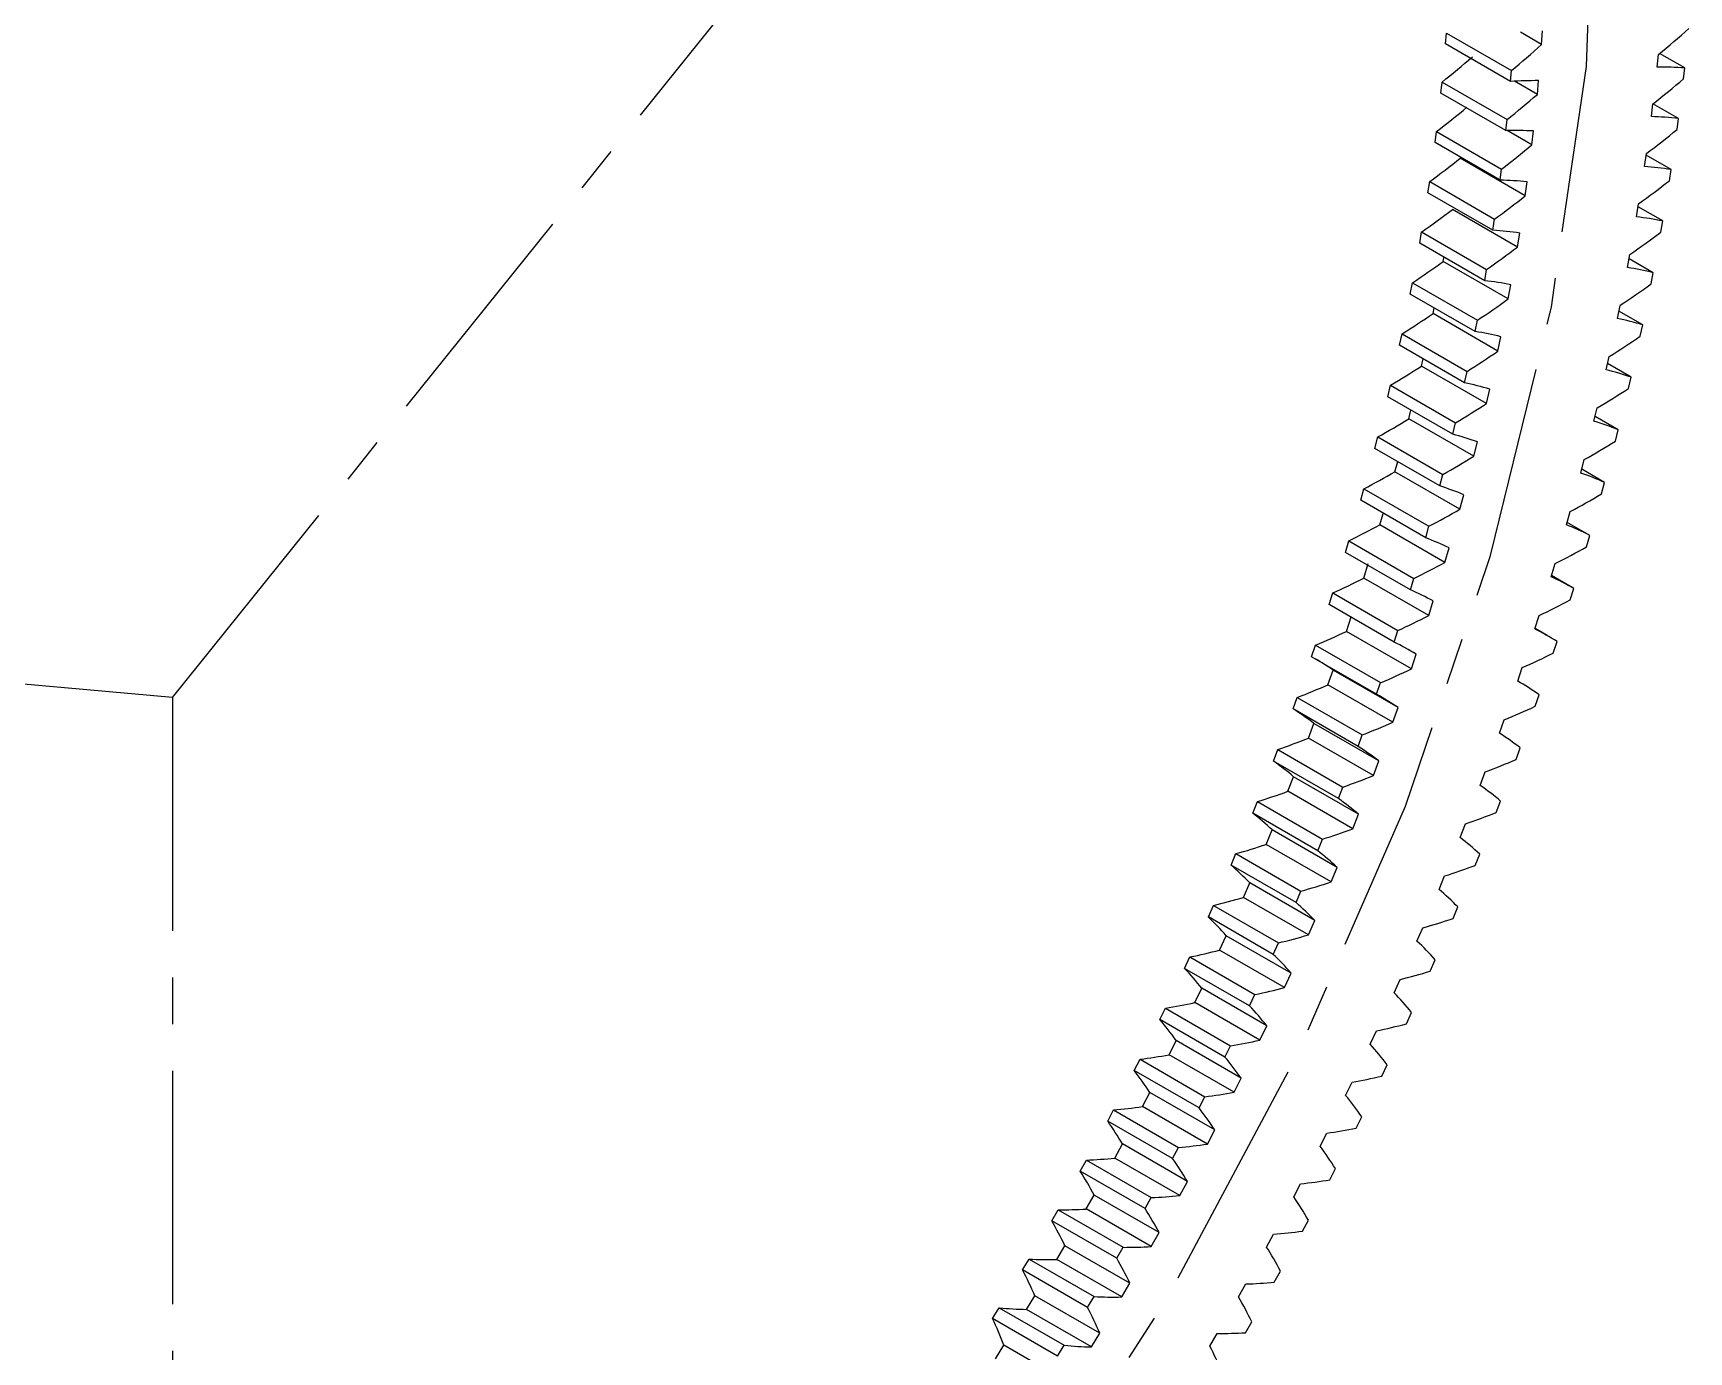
# Paper-space layout '_Isometric' of a CAD drawing. Header units: millimetres. Extents: x -83 to 87, y -124 to 107.
# Drawn here: x -4.1 to 86, y -37.7 to 34.1 of the extents above; entities that cross this region are included whole.
import ezdxf

# ---------------------------------------------------------------- set-up
doc = ezdxf.new("R2010")
doc.units = ezdxf.units.MM
doc.linetypes.add('CENTERX2', pattern=[20.32, 12.7, -2.54, 2.54, -2.54])

psp = doc.layouts.new('_Isometric')

# ---------------------------------------------------------------- linework, layer by layer
at = {"color": 7, "linetype": 'CENTERX2'}
for q in [(70.59, 81.374), (-63.519, 3.955), (3.536, -91.452)]:
    psp.add_line((3.536, -2.041), q, dxfattribs=at)
at = {"color": 7, "linetype": 'Continuous', "lineweight": 25}
for p, q in [((72.812, 33.509), (72.86, 34.097)), ((76.348, 31.468), (72.812, 33.509)), ((72.86, 34.097), (76.395, 32.056)), ((78.031, 33.479), (76.884, 34.141)), ((78.031, 33.479), (78.082, 34.218)), ((84.325, 32.252), (84.397, 32.943)), ((85.823, 32.202), (84.456, 32.991)), ((76.348, 31.468), (76.395, 32.056)), ((85.755, 31.608), (85.823, 32.202)), ((72.558, 30.839), (72.62, 31.433)), ((76.093, 28.798), (72.558, 30.839)), ((72.62, 31.433), (76.155, 29.392)), ((77.803, 30.765), (76.564, 31.48)), ((77.803, 30.765), (77.872, 31.512)), ((84.007, 29.557), (84.094, 30.255)), ((85.484, 29.449), (84.094, 30.251)), ((76.093, 28.798), (76.155, 29.392)), ((85.402, 28.85), (85.484, 29.449)), ((72.237, 28.14), (72.314, 28.741)), ((75.773, 26.099), (72.237, 28.14)), ((72.314, 28.741), (75.849, 26.7)), ((77.507, 28.021), (76.16, 28.799)), ((77.507, 28.021), (77.595, 28.776)), ((77.145, 25.25), (73.609, 27.291)), ((83.631, 26.84), (83.733, 27.543)), ((85.085, 26.673), (83.721, 27.46)), ((75.773, 26.099), (75.849, 26.7)), ((84.99, 26.069), (85.085, 26.673)), ((71.851, 25.416), (71.943, 26.022)), ((75.387, 23.375), (71.851, 25.416)), ((71.943, 26.022), (75.478, 23.981)), ((77.145, 25.25), (77.251, 26.012)), ((76.716, 22.454), (73.18, 24.495)), ((83.196, 24.102), (83.314, 24.81)), ((84.626, 23.876), (83.287, 24.649)), ((75.387, 23.375), (75.478, 23.981)), ((84.519, 23.267), (84.626, 23.876)), ((71.401, 22.669), (71.506, 23.28)), ((74.936, 20.628), (71.401, 22.669)), ((71.506, 23.28), (75.042, 21.239)), ((76.716, 22.454), (76.84, 23.223)), ((76.221, 19.636), (72.685, 21.677)), ((82.704, 21.344), (82.837, 22.058)), ((84.109, 21.06), (82.793, 21.82)), ((74.936, 20.628), (75.042, 21.239)), ((83.989, 20.448), (84.109, 21.06)), ((70.886, 19.902), (71.006, 20.517)), ((74.421, 17.861), (70.886, 19.902)), ((71.006, 20.517), (74.541, 18.476)), ((76.221, 19.636), (76.363, 20.411)), ((72.124, 18.84), (72.189, 19.15)), ((82.154, 18.57), (82.302, 19.287)), ((83.533, 18.227), (82.238, 18.975)), ((75.66, 16.799), (72.124, 18.84)), ((74.421, 17.861), (74.541, 18.476)), ((83.4, 17.611), (83.533, 18.227)), ((70.307, 17.117), (70.441, 17.736)), ((70.441, 17.736), (73.976, 15.695)), ((75.66, 16.799), (75.82, 17.578)), ((73.842, 15.076), (70.307, 17.117)), ((71.498, 15.985), (71.588, 16.377)), ((81.547, 15.781), (81.709, 16.502)), ((75.034, 13.944), (71.498, 15.985)), ((73.842, 15.076), (73.976, 15.695)), ((82.899, 15.38), (81.623, 16.116)), ((82.754, 14.761), (82.899, 15.38)), ((69.664, 14.316), (69.812, 14.938)), ((69.812, 14.938), (73.347, 12.897)), ((75.034, 13.944), (75.212, 14.728)), ((73.199, 12.275), (69.664, 14.316)), ((70.808, 13.116), (70.925, 13.588)), ((80.883, 12.979), (81.06, 13.703)), ((74.343, 11.075), (70.808, 13.116)), ((73.199, 12.275), (73.347, 12.897)), ((82.207, 12.519), (80.949, 13.246)), ((68.958, 11.502), (69.12, 12.127)), ((69.12, 12.127), (72.656, 10.086)), ((74.343, 11.075), (74.539, 11.863)), ((82.049, 11.898), (82.207, 12.519)), ((72.494, 9.461), (68.958, 11.502)), ((80.163, 10.165), (80.354, 10.892)), ((70.053, 10.235), (70.202, 10.784)), ((73.589, 8.194), (70.053, 10.235)), ((72.494, 9.461), (72.656, 10.086)), ((81.458, 9.649), (80.216, 10.365)), ((68.19, 8.678), (68.366, 9.305)), ((68.366, 9.305), (71.901, 7.264)), ((81.288, 9.026), (81.458, 9.649)), ((71.726, 6.637), (68.19, 8.678)), ((73.589, 8.194), (73.802, 8.985)), ((69.235, 7.345), (69.417, 7.97)), ((72.771, 5.304), (69.235, 7.345)), ((71.726, 6.637), (71.901, 7.264)), ((79.388, 7.343), (79.593, 8.072)), ((80.652, 6.77), (79.426, 7.477)), ((67.361, 5.846), (67.55, 6.475)), ((67.55, 6.475), (71.085, 4.434)), ((80.47, 6.145), (80.652, 6.77)), ((70.896, 3.805), (67.361, 5.846)), ((72.771, 5.304), (73.001, 6.097)), ((68.355, 4.448), (68.602, 5.243)), ((78.557, 4.514), (78.776, 5.245)), ((79.79, 3.884), (78.578, 4.584)), ((66.47, 3.009), (66.673, 3.638)), ((66.673, 3.638), (70.208, 1.597)), ((71.89, 2.407), (68.355, 4.448)), ((70.896, 3.805), (71.085, 4.434)), ((79.596, 3.258), (79.79, 3.884)), ((70.006, 0.968), (66.47, 3.009)), ((71.89, 2.407), (72.138, 3.202)), ((67.412, 1.548), (67.677, 2.343)), ((77.671, 1.681), (77.905, 2.412)), ((70.948, -0.493), (67.412, 1.548)), ((70.006, 0.968), (70.208, 1.597)), ((78.338, 1.317), (77.677, 1.699)), ((78.667, 0.368), (78.873, 0.994)), ((65.52, 0.169), (65.736, 0.799)), ((69.055, -1.872), (65.52, 0.169)), ((65.736, 0.799), (69.271, -1.242)), ((71.212, 0.302), (70.601, 0.655)), ((70.948, -0.493), (71.212, 0.302)), ((66.409, -1.354), (66.69, -0.559)), ((70.226, -2.6), (66.69, -0.559)), ((76.732, -1.156), (76.979, -0.424)), ((69.945, -3.395), (66.409, -1.354)), ((69.055, -1.872), (69.271, -1.242)), ((64.51, -2.671), (64.739, -2.042)), ((68.045, -4.712), (64.51, -2.671)), ((64.739, -2.042), (68.274, -4.083)), ((69.945, -3.395), (70.226, -2.6)), ((77.683, -2.525), (77.901, -1.898)), ((65.346, -4.255), (65.643, -3.461)), ((69.179, -5.502), (65.643, -3.461)), ((75.739, -3.993), (76, -3.261)), ((68.882, -6.296), (65.346, -4.255)), ((68.045, -4.712), (68.274, -4.083)), ((63.442, -5.509), (63.684, -4.88)), ((63.684, -4.88), (67.219, -6.921)), ((76.645, -5.417), (76.875, -4.79)), ((66.977, -7.55), (63.442, -5.509)), ((68.882, -6.296), (69.179, -5.502)), ((74.694, -6.828), (74.969, -6.097)), ((64.224, -7.152), (64.537, -6.359)), ((67.759, -9.194), (64.224, -7.152)), ((68.073, -8.4), (64.537, -6.359)), ((66.977, -7.55), (67.219, -6.921)), ((62.316, -8.342), (62.571, -7.714)), ((62.571, -7.714), (66.106, -9.755)), ((75.555, -8.306), (75.795, -7.681)), ((65.852, -10.383), (62.316, -8.342)), ((67.759, -9.194), (68.073, -8.4)), ((73.597, -9.66), (73.885, -8.93)), ((63.044, -10.043), (63.373, -9.252)), ((66.908, -11.293), (63.373, -9.252)), ((65.852, -10.383), (66.106, -9.755)), ((61.135, -11.167), (61.402, -10.541)), ((61.402, -10.541), (64.937, -12.582)), ((66.579, -12.084), (63.044, -10.043)), ((74.411, -11.191), (74.663, -10.567)), ((64.67, -13.208), (61.135, -11.167)), ((66.579, -12.084), (66.908, -11.293)), ((61.806, -12.925), (62.151, -12.136)), ((65.687, -14.177), (62.151, -12.136)), ((64.67, -13.208), (64.937, -12.582)), ((72.45, -12.487), (72.751, -11.758)), ((59.898, -13.982), (60.177, -13.359)), ((60.177, -13.359), (63.712, -15.4)), ((65.342, -14.966), (61.806, -12.925)), ((73.217, -14.07), (73.48, -13.447)), ((63.433, -16.023), (59.898, -13.982)), ((65.342, -14.966), (65.687, -14.177)), ((60.513, -15.795), (60.873, -15.009)), ((64.409, -17.05), (60.873, -15.009)), ((71.252, -15.306), (71.566, -14.579)), ((58.607, -16.785), (58.898, -16.164)), ((58.898, -16.164), (62.433, -18.205)), ((64.049, -17.836), (60.513, -15.795)), ((63.433, -16.023), (63.712, -15.4)), ((62.142, -18.826), (58.607, -16.785)), ((64.049, -17.836), (64.409, -17.05)), ((71.971, -16.939), (72.245, -16.318)), ((59.165, -18.65), (59.54, -17.869)), ((63.076, -19.91), (59.54, -17.869)), ((70.005, -18.115), (70.331, -17.391)), ((62.701, -20.691), (59.165, -18.65)), ((62.142, -18.826), (62.433, -18.205)), ((57.263, -19.572), (57.565, -18.955)), ((60.798, -21.613), (57.263, -19.572)), ((57.565, -18.955), (61.101, -20.996)), ((70.676, -19.798), (70.961, -19.18)), ((57.764, -21.489), (58.153, -20.713)), ((61.689, -22.754), (58.153, -20.713)), ((62.701, -20.691), (63.076, -19.91)), ((68.709, -20.913), (69.048, -20.192)), ((61.3, -23.53), (57.764, -21.489)), ((60.798, -21.613), (61.101, -20.996)), ((55.867, -22.341), (56.181, -21.729)), ((59.402, -24.382), (55.867, -22.341)), ((56.181, -21.729), (59.716, -23.77)), ((69.332, -22.644), (69.627, -22.029)), ((61.3, -23.53), (61.689, -22.754)), ((67.366, -23.697), (67.717, -22.98)), ((56.311, -24.308), (56.714, -23.538)), ((59.846, -26.349), (56.311, -24.308)), ((60.25, -25.579), (56.714, -23.538)), ((59.402, -24.382), (59.716, -23.77)), ((54.42, -25.091), (54.746, -24.483)), ((57.956, -27.132), (54.42, -25.091)), ((54.746, -24.483), (58.281, -26.524)), ((67.94, -25.475), (68.245, -24.863)), ((59.846, -26.349), (60.25, -25.579)), ((65.977, -26.465), (66.34, -25.752)), ((54.806, -27.105), (55.224, -26.341)), ((58.759, -28.382), (55.224, -26.341)), ((57.956, -27.132), (58.281, -26.524)), ((52.925, -27.818), (53.261, -27.215)), ((56.461, -29.859), (52.925, -27.818)), ((53.261, -27.215), (56.796, -29.256)), ((58.342, -29.147), (54.806, -27.105)), ((66.501, -28.288), (66.817, -27.68)), ((58.342, -29.147), (58.759, -28.382)), ((64.542, -29.215), (64.917, -28.508)), ((53.252, -29.878), (53.683, -29.121)), ((57.219, -31.162), (53.683, -29.121)), ((56.461, -29.859), (56.796, -29.256)), ((51.382, -30.519), (51.728, -29.922)), ((54.917, -32.56), (51.382, -30.519)), ((51.728, -29.922), (55.264, -31.963)), ((56.788, -31.919), (53.252, -29.878)), ((65.017, -31.083), (65.342, -30.48)), ((56.788, -31.919), (57.219, -31.162)), ((63.063, -31.946), (63.449, -31.244)), ((51.65, -32.624), (52.094, -31.874)), ((55.63, -33.915), (52.094, -31.874)), ((54.917, -32.56), (55.264, -31.963)), ((49.792, -33.193), (50.148, -32.603)), ((53.328, -35.234), (49.792, -33.193)), ((50.148, -32.603), (53.684, -34.644)), ((55.186, -34.665), (51.65, -32.624)), ((63.488, -33.857), (63.823, -33.258)), ((55.186, -34.665), (55.63, -33.915)), ((61.541, -34.655), (61.938, -33.958)), ((50.002, -35.341), (50.458, -34.599)), ((53.994, -36.64), (50.458, -34.599)), ((53.328, -35.234), (53.684, -34.644)), ((48.157, -35.837), (48.524, -35.254)), ((51.693, -37.878), (48.157, -35.837)), ((48.524, -35.254), (52.059, -37.295)), ((53.537, -37.382), (50.002, -35.341)), ((61.915, -36.607), (62.259, -36.014)), ((53.537, -37.382), (53.994, -36.64)), ((59.977, -37.34), (60.384, -36.65)), ((48.308, -38.025), (48.776, -37.293)), ((52.312, -39.334), (48.776, -37.293)), ((51.693, -37.878), (52.059, -37.295))]:
    psp.add_line(p, q, dxfattribs=at)
at = {"color": 7, "linetype": 'CENTERX2', "flags": 128}
psp.add_lwpolyline([(77.58, 66.846), (73.808, 76.067), (68.727, 83.834), (62.431, 90.001), (55.039, 94.453), (46.687, 97.108), (37.531, 97.916), (27.741, 96.862), (17.501, 93.966), (7.001, 89.281), (-3.564, 82.895), (-13.996, 74.927), (-24.103, 65.525), (-33.694, 54.864), (-42.591, 43.144), (-50.63, 30.581), (-57.659, 17.411), (-63.549, 3.879), (-68.188, -9.764), (-71.492, -23.263), (-73.398, -36.366), (-73.871, -48.83), (-72.902, -60.423), (-70.509, -70.928), (-66.737, -80.149), (-61.656, -87.916), (-55.36, -94.083), (-47.968, -98.536), (-39.616, -101.19), (-30.46, -101.998), (-20.67, -100.944), (-10.43, -98.048), (0.07, -93.363), (10.635, -86.977), (21.068, -79.009), (31.174, -69.607), (40.765, -58.946), (49.662, -47.226), (57.701, -34.663), (64.73, -21.493), (70.62, -7.961), (75.259, 5.682), (78.563, 19.18), (80.469, 32.284), (80.942, 44.748), (79.973, 56.341), (77.58, 66.846)], dxfattribs=at)
at = {"color": 7, "linetype": 'Continuous', "lineweight": 25, "flags": 128}
psp.add_lwpolyline([(72.685, 21.677), (72.703, 21.774), (72.721, 21.871), (72.727, 21.904)], dxfattribs=at)
at = {"color": 7, "linetype": 'Continuous', "lineweight": 25}
for centre, radius, start, end in [((46.863, 78.895), 59.333, 309.24208, 311.33151), ((32.695, 83.951), 67.844, 310.10051, 311.9316), ((31.429, 82.551), 65.648, 308.86198, 310.73366), ((48.567, 75.542), 57.56, 308.11454, 310.24668), ((84.423, 12.495), 19.757, 85.93545, 90.2851), ((34.964, 80.51), 65.648, 308.86198, 310.73366), ((77.788, 7.901), 23.611, 89.79482, 93.49593), ((33.626, 78.989), 63.416, 307.59418, 309.50954), ((50.204, 72.1), 55.763, 306.96245, 309.14015), ((83.353, 10.543), 19.025, 83.57085, 88.03124), ((37.162, 76.948), 63.416, 307.59418, 309.50954), ((76.518, 6.239), 22.562, 87.26441, 91.07934), ((35.741, 75.313), 61.157, 306.29498, 308.25723), ((82.26, 8.526), 18.365, 81.15146, 85.7182), ((39.277, 73.272), 61.157, 306.29498, 308.25723), ((75.24, 4.494), 21.612, 84.6613, 88.58726), ((51.767, 68.576), 53.95, 305.78424, 308.01045), ((37.766, 71.535), 58.881, 304.96216, 306.97464), ((81.137, 6.447), 17.775, 78.68062, 83.34794), ((73.947, 2.665), 20.76, 81.98859, 86.02124), ((53.252, 64.977), 52.128, 304.57825, 306.85606), ((39.69, 67.664), 56.599, 303.59337, 305.6596), ((41.301, 69.494), 58.881, 304.96216, 306.97464), ((79.982, 4.306), 17.254, 76.16245, 80.92315), ((72.631, 0.755), 20.006, 79.2505, 83.38385), ((54.653, 61.31), 50.302, 303.3428, 305.67539), ((43.225, 65.623), 56.599, 303.59337, 305.6596), ((41.506, 63.708), 54.32, 302.18621, 304.30982), ((78.789, 2.107), 16.804, 73.6018, 78.44727), ((71.287, -1.233), 19.35, 76.45243, 80.67873), ((55.964, 57.581), 48.48, 302.0761, 304.4668), ((45.041, 61.667), 54.32, 302.18621, 304.30982), ((43.206, 59.68), 52.055, 300.73814, 302.92293), ((77.553, -0.148), 16.422, 71.00425, 75.92448), ((69.907, -3.298), 18.791, 73.60092, 77.91068), ((57.181, 53.797), 46.666, 300.77634, 303.22858), ((46.741, 57.639), 52.055, 300.73814, 302.92293), ((44.784, 55.589), 49.812, 299.24656, 301.49646), ((76.27, -2.456), 16.109, 68.37604, 73.35974), ((68.482, -5.436), 18.328, 70.70365, 75.08567), ((58.3, 49.966), 44.868, 299.44162, 301.95895), ((48.319, 53.548), 49.812, 299.24656, 301.49646), ((46.233, 51.447), 47.6, 297.70876, 300.02784), ((74.935, -4.814), 15.865, 65.724, 70.75869), ((67.006, -7.641), 17.961, 67.7693, 72.21081), ((59.316, 46.095), 43.091, 298.07, 300.65607), ((49.768, 49.406), 47.6, 297.70876, 300.02784), ((47.549, 47.263), 45.428, 296.12198, 298.51441), ((73.543, -7.217), 15.689, 63.0554, 68.12766), ((65.471, -9.91), 17.689, 64.80741, 69.29429), ((60.227, 42.191), 41.341, 296.6595, 299.31807), ((51.084, 45.222), 45.428, 296.12198, 298.51441), ((72.089, -9.661), 15.581, 60.37786, 65.47353), ((48.727, 43.048), 43.303, 294.48337, 296.95344), ((63.87, -12.236), 17.513, 61.82822, 66.34524), ((61.029, 38.261), 39.622, 295.20806, 297.94298), ((52.262, 41.007), 43.303, 294.48337, 296.95344), ((49.764, 38.813), 41.234, 292.79006, 295.34212), ((62.194, -14.614), 17.43, 58.84237, 63.37359), ((70.568, -12.142), 15.541, 57.69917, 62.80362), ((56.899, -14.999), 17.447, 55.86095, 59.61307), ((61.721, 34.313), 37.94, 293.71363, 296.5288), ((53.299, 36.772), 41.234, 292.79006, 295.34212), ((50.657, 34.569), 39.226, 291.03916, 293.67759), ((68.977, -14.656), 15.569, 55.02717, 60.12559), ((55.056, -17.456), 17.549, 52.89391, 57.40463), ((60.437, -17.037), 17.443, 55.8607, 60.38979), ((62.3, 30.354), 36.299, 292.17411, 295.0735), ((54.192, 32.528), 39.226, 291.03916, 293.67759), ((51.405, 30.326), 37.286, 289.22777, 291.95695), ((67.311, -17.196), 15.664, 52.36954, 57.44724), ((58.592, -19.497), 17.549, 52.89391, 57.40463), ((53.116, -19.947), 17.751, 49.95236, 54.42891), ((54.94, 28.285), 37.286, 289.22777, 291.95695), ((62.766, 26.391), 34.704, 290.58742, 293.575), ((52.007, 26.093), 35.419, 287.35308, 290.17732), ((65.565, -19.758), 15.828, 49.73368, 54.7764), ((56.652, -21.988), 17.751, 49.95236, 54.42891), ((51.075, -22.46), 18.047, 47.04579, 51.4732), ((63.117, 22.431), 33.158, 288.95147, 292.03121), ((55.542, 24.052), 35.419, 287.35308, 290.17732), ((63.737, -22.336), 16.059, 47.12656, 52.12071), ((52.464, 21.881), 33.632, 285.41235, 288.33582), ((54.611, -24.501), 18.047, 47.04579, 51.4732), ((48.928, -24.987), 18.439, 44.18309, 48.54756), ((63.353, 18.481), 31.666, 287.26425, 290.44004), ((55.999, 19.84), 33.632, 285.41235, 288.33582), ((61.823, -24.924), 16.359, 44.55462, 49.48755), ((52.776, 17.699), 31.927, 283.40303, 286.42966), ((52.464, -27.028), 18.439, 44.18309, 48.54756), ((46.67, -27.519), 18.926, 41.37219, 45.66135), ((63.475, 14.547), 30.229, 285.52377, 288.7994), ((56.312, 15.658), 31.927, 283.40303, 286.42966), ((59.819, -27.516), 16.727, 42.02364, 46.88381), ((52.947, 13.555), 30.309, 281.32278, 284.45619), ((50.206, -29.56), 18.926, 41.37219, 45.66135), ((44.296, -30.047), 19.511, 38.61991, 42.82299), ((63.484, 10.636), 28.852, 283.7282, 287.10728), ((56.482, 11.514), 30.309, 281.32278, 284.45619), ((52.979, 9.458), 28.781, 279.1696, 282.41295), ((47.832, -32.088), 19.511, 38.61991, 42.82299), ((57.723, -30.107), 17.165, 39.5387, 44.31586), ((41.804, -32.562), 20.192, 35.93192, 40.03986), ((63.381, 6.755), 27.536, 281.87583, 285.36171), ((56.514, 7.417), 28.781, 279.1696, 282.41295), ((52.876, 5.417), 27.346, 276.94187, 280.29774), ((45.339, -34.603), 20.192, 35.93192, 40.03986), ((55.532, -32.69), 17.673, 37.10413, 41.7894), ((39.189, -35.055), 20.971, 33.3127, 37.31823), ((63.169, 2.908), 26.284, 279.96514, 283.56085), ((52.642, 1.438), 26.006, 274.6385, 278.10873), ((56.411, 3.376), 27.346, 276.94187, 280.29774), ((53.246, -35.258), 18.25, 34.72351, 39.30943), ((36.45, -37.517), 21.849, 30.76563, 34.66318), ((42.724, -37.096), 20.971, 33.3127, 37.31823), ((62.849, -0.898), 25.098, 277.99486, 281.703), ((56.178, -0.603), 26.006, 274.6385, 278.10873), ((50.861, -37.806), 18.897, 32.39966, 36.8802), ((33.585, -39.939), 22.824, 28.29298, 32.07865), ((52.285, -2.473), 24.762, 272.25901, 275.84454), ((39.985, -39.558), 21.849, 30.76563, 34.66318), ((62.425, -4.658), 23.979, 275.96405, 279.78667), ((55.82, -4.514), 24.762, 272.25901, 275.84454), ((48.378, -40.327), 19.615, 30.13468, 34.50519), ((30.596, -42.312), 23.898, 25.89608, 29.56745), ((51.809, -6.308), 23.615, 269.80364, 273.50435), ((37.121, -41.98), 22.824, 28.29298, 32.07865), ((61.901, -8.367), 22.929, 273.87209, 277.81062), ((55.345, -8.349), 23.615, 269.80364, 273.50435), ((45.795, -42.815), 20.404, 27.93, 32.18715), ((27.481, -44.626), 25.07, 23.57534, 27.13139), ((51.222, -10.062), 22.566, 267.2735, 271.08803), ((34.131, -44.353), 23.898, 25.89608, 29.56745), ((61.28, -12.02), 21.948, 271.71883, 275.77391), ((54.757, -12.103), 22.566, 267.2735, 271.08803), ((43.113, -45.263), 21.263, 25.78642, 29.92811), ((24.242, -46.873), 26.339, 21.33046, 24.77135), ((50.531, -13.732), 21.615, 264.67064, 268.59621), ((31.016, -46.667), 25.07, 23.57534, 27.13139), ((60.566, -15.614), 21.036, 269.5046, 273.67598), ((54.067, -15.773), 21.615, 264.67064, 268.59621), ((40.333, -47.666), 22.192, 23.7042, 27.72943)]:
    psp.add_arc(centre, radius, start, end, dxfattribs=at)

doc.saveas('drawing.dxf')
